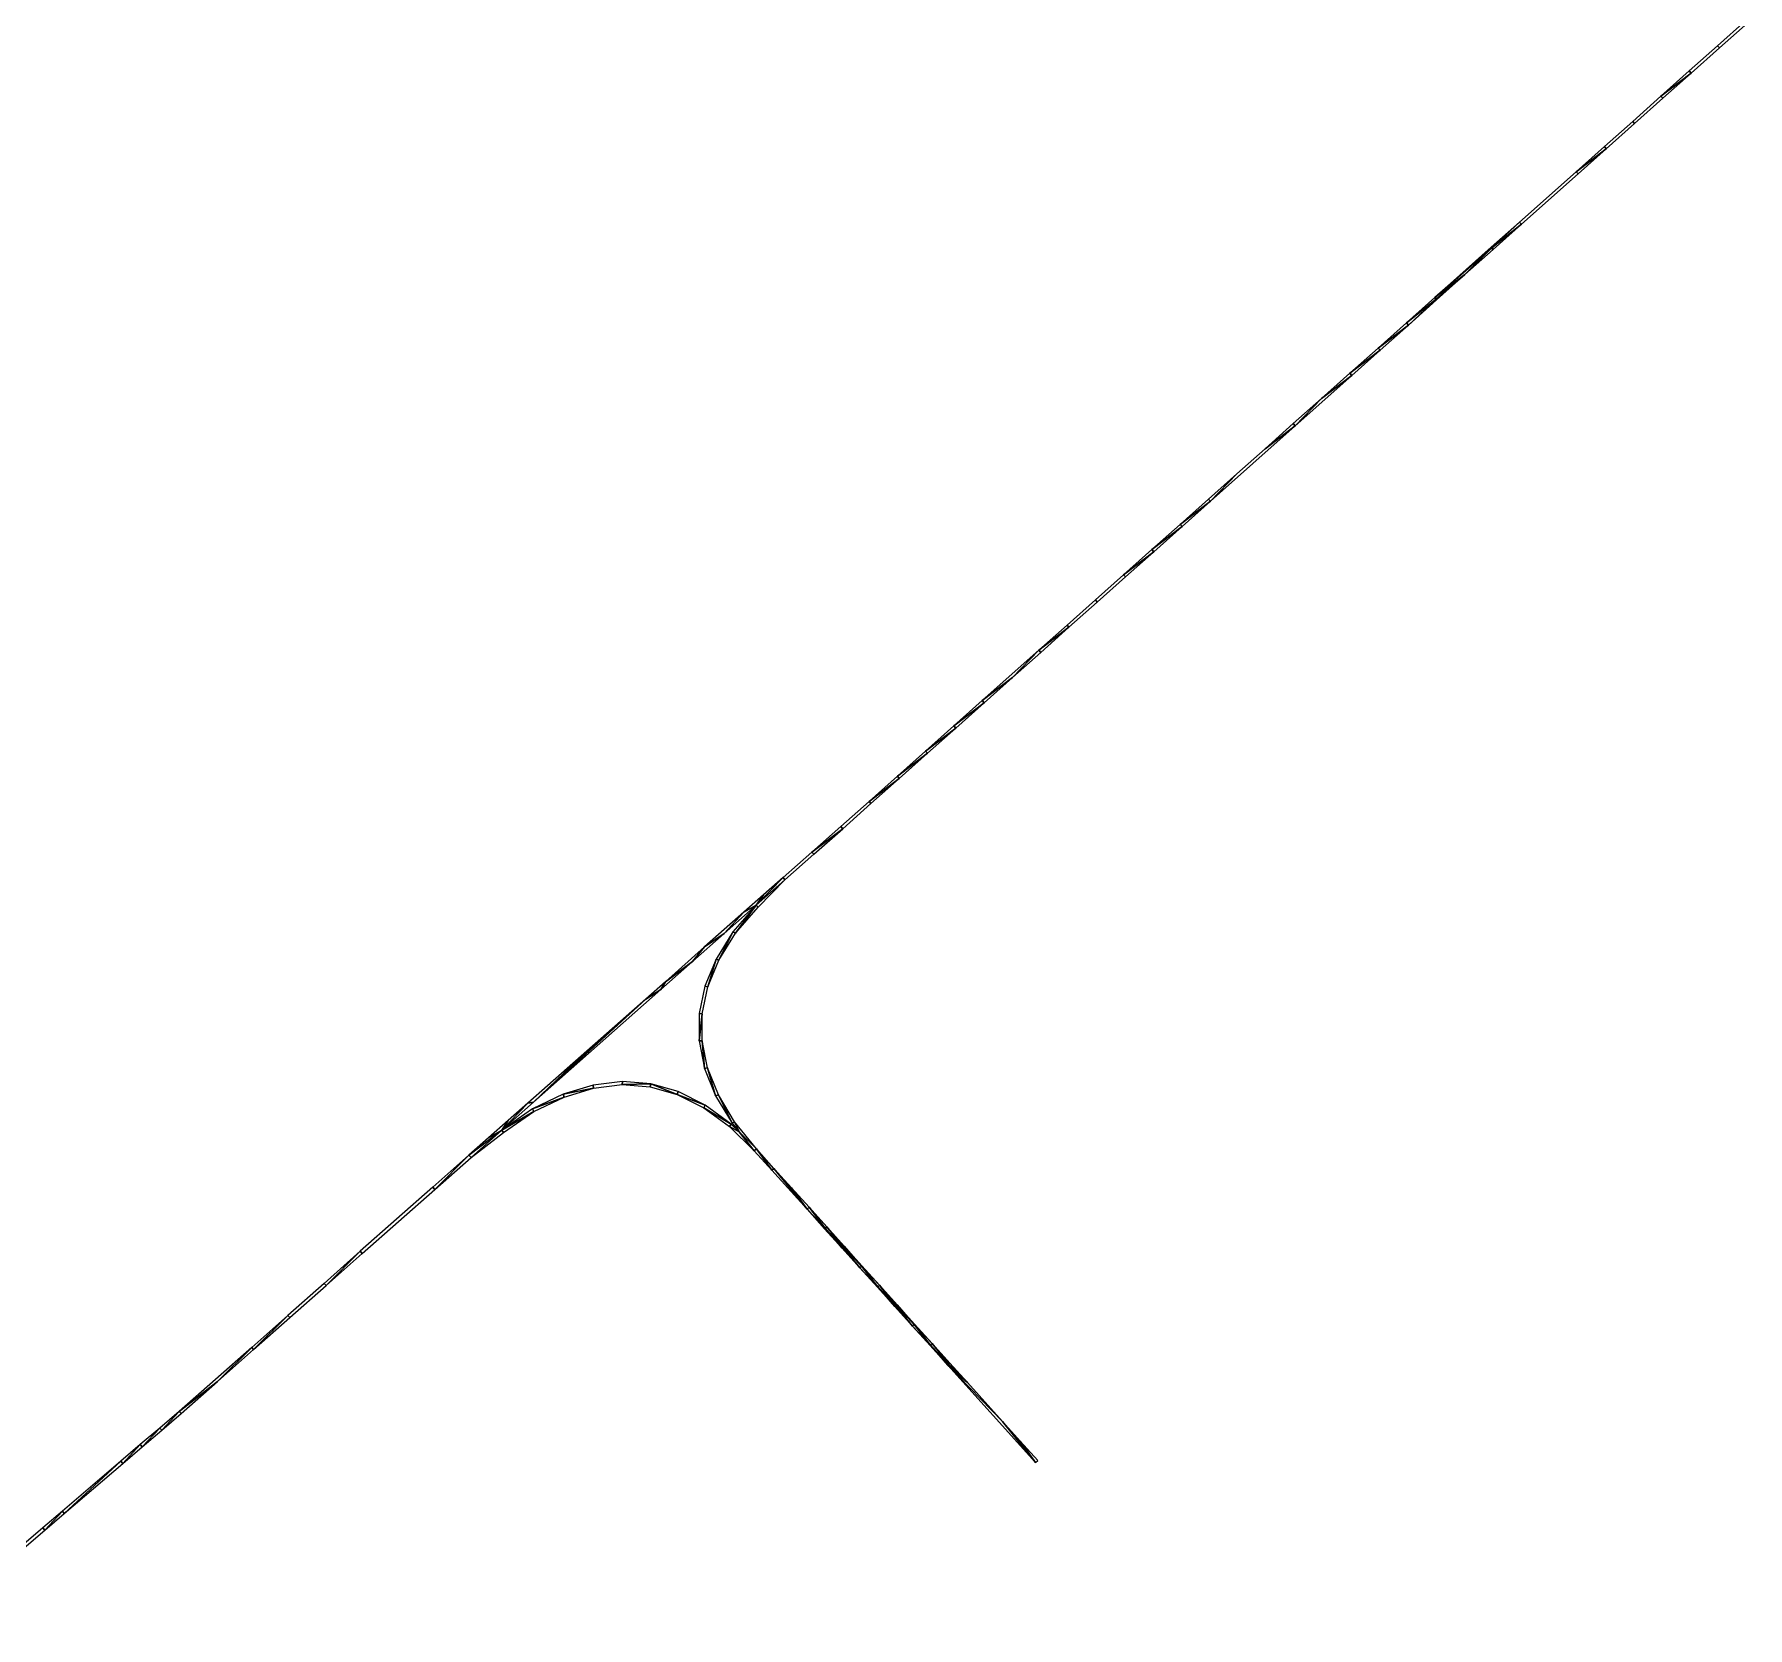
# Model space of a CAD drawing. Extents: x -9278 to 1674, y -8964 to 941.
# Drawn here: x -3168 to -1981, y -5526 to -4422 of the extents above; entities that cross this region are included whole.
import ezdxf

# ---------------------------------------------------------------- set-up
doc = ezdxf.new("R2010")
doc.units = 0

msp = doc.modelspace()

# ---------------------------------------------------------------- linework, layer by layer
at = {"layer": 'mg_to_dxf', "color": 40}
for points in [[(-2000.19, -4431.68), (-1980.6, -4414.24), (-1981.93, -4412.74), (-2001.52, -4430.18)], [(-2021.11, -4447.63), (-2019.78, -4449.13), (-2000.19, -4431.68), (-2001.52, -4430.18)], [(-2040.7, -4465.07), (-2019.78, -4449.13), (-2021.11, -4447.63)], [(-2039.38, -4466.57), (-2019.78, -4449.13), (-2040.7, -4465.07)], [(-2058.97, -4484.01), (-2039.38, -4466.57), (-2040.7, -4465.07), (-2060.29, -4482.51)], [(-2079.88, -4499.96), (-2078.56, -4501.46), (-2058.97, -4484.01), (-2060.29, -4482.51)], [(-2099.47, -4517.4), (-2078.56, -4501.46), (-2079.88, -4499.96)], [(-2098.15, -4518.9), (-2078.56, -4501.46), (-2099.47, -4517.4)], [(-2138.65, -4552.29), (-2137.33, -4553.79), (-2098.15, -4518.9), (-2099.47, -4517.4)], [(-2138.65, -4552.29), (-2158.24, -4569.73), (-2157.91, -4570.11)], [(-2157.91, -4570.11), (-2137.33, -4553.79), (-2138.65, -4552.29)], [(-2137.33, -4553.79), (-2157.91, -4570.11), (-2156.92, -4571.23)], [(-2157.91, -4570.11), (-2157.91, -4570.11), (-2158.24, -4569.73), (-2197.42, -4604.62)], [(-2157.91, -4570.11), (-2157.91, -4570.11), (-2197.42, -4604.62), (-2176.51, -4588.68)], [(-2157.91, -4570.11), (-2157.91, -4570.11), (-2176.51, -4588.68), (-2156.92, -4571.23)], [(-2176.51, -4588.68), (-2176.51, -4588.68), (-2197.42, -4604.62), (-2196.43, -4605.75)], [(-2196.43, -4605.75), (-2196.43, -4605.75), (-2196.1, -4606.12), (-2176.51, -4588.68)], [(-2217.01, -4622.06), (-2196.43, -4605.75), (-2197.42, -4604.62)], [(-2196.43, -4605.75), (-2217.01, -4622.06), (-2215.69, -4623.57)], [(-2215.69, -4623.57), (-2196.1, -4606.12), (-2196.43, -4605.75)], [(-2236.6, -4639.51), (-2236.6, -4639.51), (-2215.69, -4623.57), (-2217.01, -4622.06)], [(-2236.6, -4639.51), (-2236.6, -4639.51), (-2235.28, -4641.01), (-2215.69, -4623.57)], [(-2236.6, -4639.51), (-2236.6, -4639.51), (-2256.19, -4656.95), (-2235.28, -4641.01)], [(-2235.28, -4641.01), (-2256.19, -4656.95), (-2254.87, -4658.45)], [(-2254.87, -4658.45), (-2275.78, -4674.4), (-2294.05, -4693.34)], [(-2256.19, -4656.95), (-2275.78, -4674.4), (-2254.87, -4658.45)], [(-2275.78, -4674.4), (-2295.38, -4691.84), (-2294.05, -4693.34)], [(-2294.05, -4693.34), (-2314.97, -4709.28), (-2334.56, -4726.73), (-2352.83, -4745.67)], [(-2295.38, -4691.84), (-2314.97, -4709.28), (-2294.05, -4693.34)], [(-2334.56, -4726.73), (-2354.15, -4744.17), (-2352.83, -4745.67)], [(-2354.15, -4744.17), (-2373.74, -4761.62), (-2352.83, -4745.67)], [(-2372.42, -4763.12), (-2372.42, -4763.12), (-2352.83, -4745.67), (-2373.74, -4761.62)], [(-2372.42, -4763.12), (-2372.42, -4763.12), (-2373.74, -4761.62), (-2393.33, -4779.06)], [(-2372.42, -4763.12), (-2372.42, -4763.12), (-2393.33, -4779.06), (-2392.01, -4780.56)], [(-2393.33, -4779.06), (-2412.92, -4796.5), (-2392.01, -4780.56)], [(-2392.01, -4780.56), (-2412.92, -4796.5), (-2411.6, -4798)], [(-2412.92, -4796.5), (-2432.51, -4813.95), (-2431.19, -4815.45), (-2411.6, -4798)], [(-2431.19, -4815.45), (-2432.51, -4813.95), (-2452.1, -4831.39), (-2450.78, -4832.89)], [(-2452.1, -4831.39), (-2471.69, -4848.83), (-2450.78, -4832.89)], [(-2450.78, -4832.89), (-2471.69, -4848.83), (-2470.37, -4850.33)], [(-2489.96, -4867.78), (-2489.96, -4867.78), (-2471.69, -4848.83), (-2510.87, -4883.72)], [(-2489.96, -4867.78), (-2489.96, -4867.78), (-2470.37, -4850.33), (-2471.69, -4848.83)], [(-2489.96, -4867.78), (-2489.96, -4867.78), (-2510.87, -4883.72), (-2509.55, -4885.22)], [(-2509.55, -4885.22), (-2509.55, -4885.22), (-2510.87, -4883.72), (-2530.46, -4901.17)], [(-2509.55, -4885.22), (-2509.55, -4885.22), (-2530.46, -4901.17), (-2529.14, -4902.67)], [(-2530.46, -4901.17), (-2550.05, -4918.61), (-2529.14, -4902.67)], [(-2548.73, -4920.11), (-2548.73, -4920.11), (-2529.14, -4902.67), (-2550.05, -4918.61)], [(-2548.73, -4920.11), (-2548.73, -4920.11), (-2550.05, -4918.61), (-2569.64, -4936.05)], [(-2548.73, -4920.11), (-2548.73, -4920.11), (-2569.64, -4936.05), (-2568.32, -4937.55)], [(-2569.64, -4936.05), (-2589.24, -4953.5), (-2568.32, -4937.55)], [(-2568.32, -4937.55), (-2589.24, -4953.5), (-2587.91, -4955)], [(-2589.24, -4953.5), (-2608.83, -4970.94), (-2607.5, -4972.44), (-2587.91, -4955)], [(-2628.79, -4988.58), (-2607.5, -4972.44), (-2608.83, -4970.94)], [(-2627.5, -4990.12), (-2607.5, -4972.44), (-2628.79, -4988.58)], [(-2648.75, -5006.23), (-2647.5, -5007.79), (-2627.5, -4990.12), (-2628.79, -4988.58)], [(-2667.5, -5025.47), (-2647.5, -5007.79), (-2648.75, -5006.23)], [(-2648.75, -5006.23), (-2662.35, -5018.25), (-2667.5, -5025.47)], [(-2647.5, -5007.79), (-2667.5, -5025.47), (-2665.96, -5026.75)], [(-2662.35, -5018.25), (-2675.95, -5030.27), (-2667.5, -5025.47)], [(-2675.95, -5030.27), (-2703.16, -5054.32), (-2689.52, -5044.93)], [(-2667.5, -5025.47), (-2675.95, -5030.27), (-2689.52, -5044.93)], [(-2667.5, -5025.47), (-2683.53, -5043.83), (-2681.76, -5044.83)], [(-2665.96, -5026.75), (-2667.5, -5025.47), (-2681.76, -5044.83)], [(-2695.15, -5062.68), (-2693.21, -5063.39), (-2683.53, -5043.83)], [(-2683.53, -5043.83), (-2693.21, -5063.39), (-2681.76, -5044.83)], [(-2730.37, -5078.36), (-2730.37, -5078.36), (-2711.54, -5064.4), (-2703.16, -5054.32)], [(-2703.16, -5054.32), (-2703.16, -5054.32), (-2711.54, -5064.4), (-2689.52, -5044.93)], [(-2730.37, -5078.36), (-2730.37, -5078.36), (-2733.57, -5083.86), (-2711.54, -5064.4)], [(-2700.88, -5081.99), (-2695.15, -5062.68), (-2702.93, -5081.56)], [(-2693.21, -5063.39), (-2695.15, -5062.68), (-2700.88, -5081.99)], [(-2730.37, -5078.36), (-2730.37, -5078.36), (-2743.97, -5090.39), (-2733.57, -5083.86)], [(-2733.57, -5083.86), (-2743.97, -5090.39), (-2821.65, -5161.71)], [(-2743.97, -5090.39), (-2771.18, -5114.43), (-2821.65, -5161.71)], [(-2702.93, -5081.56), (-2706.85, -5100.47), (-2704.75, -5100.61), (-2700.88, -5081.99)], [(-2706.93, -5119.42), (-2704.75, -5100.61), (-2706.85, -5100.47)], [(-2704.83, -5119.26), (-2704.75, -5100.61), (-2706.93, -5119.42)], [(-2771.18, -5114.43), (-2784.78, -5126.46), (-2821.65, -5161.71)], [(-2784.78, -5126.46), (-2811.99, -5150.5), (-2825.59, -5162.52), (-2821.65, -5161.71)], [(-2704.83, -5119.26), (-2706.93, -5119.42), (-2703.16, -5138.39)], [(-2704.83, -5119.26), (-2703.16, -5138.39), (-2701.13, -5137.94)], [(-2703.16, -5138.39), (-2695.55, -5157.39), (-2701.13, -5137.94)], [(-2701.13, -5137.94), (-2695.55, -5157.39), (-2693.64, -5156.65)], [(-2801.04, -5156.26), (-2780.13, -5152.04), (-2780.32, -5149.96)], [(-2780.32, -5149.96), (-2780.13, -5152.04), (-2760.24, -5149.66), (-2760.15, -5147.57)], [(-2760.15, -5147.57), (-2760.24, -5149.66), (-2740.5, -5149.08)], [(-2760.24, -5149.66), (-2740.89, -5151.13), (-2740.5, -5149.08)], [(-2722.06, -5156.45), (-2740.5, -5149.08), (-2740.89, -5151.13)], [(-2722.06, -5156.45), (-2721.4, -5154.49), (-2740.5, -5149.08)], [(-2821.65, -5161.71), (-2825.59, -5162.52), (-2843.68, -5181.18)], [(-2825.59, -5162.52), (-2839.2, -5174.55), (-2843.68, -5181.18)], [(-2800.55, -5158.26), (-2801.04, -5156.26), (-2822.29, -5166.47)], [(-2800.55, -5158.26), (-2822.29, -5166.47), (-2821.49, -5168.33)], [(-2800.55, -5158.26), (-2780.13, -5152.04), (-2801.04, -5156.26)], [(-2721.4, -5154.49), (-2722.06, -5156.45), (-2702.83, -5163.81)], [(-2702.83, -5163.81), (-2722.06, -5156.45), (-2703.77, -5165.62)], [(-2695.55, -5157.39), (-2684.09, -5176.43), (-2693.64, -5156.65)], [(-2693.64, -5156.65), (-2684.09, -5176.43), (-2682.36, -5175.39)], [(-2839.2, -5174.55), (-2852.8, -5186.57), (-2843.68, -5181.18)], [(-2843.68, -5181.18), (-2821.49, -5168.33), (-2822.29, -5166.47)], [(-2842.57, -5182.84), (-2821.49, -5168.33), (-2843.68, -5181.18)], [(-2702.83, -5163.81), (-2703.77, -5165.62), (-2684.79, -5177.03)], [(-2703.77, -5165.62), (-2686.01, -5178.64), (-2684.79, -5177.03)], [(-2843.68, -5181.18), (-2852.8, -5186.57), (-2866.4, -5198.59)], [(-2866.4, -5198.59), (-2864.98, -5200.01), (-2843.68, -5181.18)], [(-2843.68, -5181.18), (-2864.98, -5200.01), (-2842.57, -5182.84)], [(-2684.79, -5177.03), (-2686.01, -5178.64), (-2679.25, -5182.45)], [(-2686.01, -5178.64), (-2668.78, -5195.5), (-2679.25, -5182.45)], [(-2679.25, -5182.45), (-2682.36, -5175.39), (-2684.09, -5176.43)], [(-2667.29, -5194.16), (-2682.36, -5175.39), (-2679.25, -5182.45)], [(-2679.25, -5182.45), (-2668.78, -5195.5), (-2667.29, -5194.16)], [(-2866.4, -5198.59), (-2891.49, -5220.76), (-2890.08, -5222.19)], [(-2864.98, -5200.01), (-2866.4, -5198.59), (-2890.08, -5222.19)], [(-2656.6, -5208.99), (-2656.6, -5208.99), (-2667.29, -5194.16), (-2668.78, -5195.5)], [(-2656.6, -5208.99), (-2656.6, -5208.99), (-2655.11, -5207.65), (-2667.29, -5194.16)], [(-2656.6, -5208.99), (-2656.6, -5208.99), (-2632.23, -5235.96), (-2655.11, -5207.65)], [(-2655.11, -5207.65), (-2632.23, -5235.96), (-2642.93, -5221.13)], [(-2891.49, -5220.76), (-2941.65, -5265.1), (-2940.27, -5266.55), (-2890.08, -5222.19)], [(-2642.93, -5221.13), (-2632.23, -5235.96), (-2630.75, -5234.62)], [(-2619.68, -5249.12), (-2619.68, -5249.12), (-2630.75, -5234.62), (-2632.23, -5235.96)], [(-2619.68, -5249.12), (-2619.68, -5249.12), (-2632.23, -5235.96), (-2620.05, -5249.45)], [(-2619.68, -5249.12), (-2619.68, -5249.12), (-2618.57, -5248.11), (-2630.75, -5234.62)], [(-2607.87, -5262.94), (-2619.68, -5249.12), (-2620.05, -5249.45)], [(-2618.57, -5248.11), (-2619.68, -5249.12), (-2607.13, -5262.27)], [(-2607.13, -5262.27), (-2619.68, -5249.12), (-2607.87, -5262.94)], [(-2606.39, -5261.6), (-2618.57, -5248.11), (-2607.13, -5262.27)], [(-2941.65, -5265.1), (-2966.73, -5287.27), (-2965.37, -5288.73)], [(-2940.27, -5266.55), (-2941.65, -5265.1), (-2965.37, -5288.73)], [(-2595.69, -5276.43), (-2607.13, -5262.27), (-2607.87, -5262.94)], [(-2594.58, -5275.42), (-2606.39, -5261.6), (-2607.13, -5262.27)], [(-2607.13, -5262.27), (-2595.69, -5276.43), (-2594.58, -5275.42)], [(-2606.39, -5261.6), (-2594.58, -5275.42), (-2594.21, -5275.09)], [(-2594.58, -5275.42), (-2595.69, -5276.43), (-2583.14, -5289.58)], [(-2583.14, -5289.58), (-2595.69, -5276.43), (-2583.51, -5289.92)], [(-2594.58, -5275.42), (-2582.03, -5288.58), (-2594.21, -5275.09)], [(-2583.14, -5289.58), (-2582.03, -5288.58), (-2594.58, -5275.42)], [(-2966.73, -5287.27), (-2991.82, -5309.44), (-2990.46, -5310.91), (-2965.37, -5288.73)], [(-2583.51, -5289.92), (-2583.51, -5289.92), (-2571.33, -5303.4), (-2583.14, -5289.58)], [(-2571.33, -5303.4), (-2571.33, -5303.4), (-2582.03, -5288.58), (-2583.14, -5289.58)], [(-2570.59, -5302.73), (-2570.59, -5302.73), (-2569.84, -5302.07), (-2582.03, -5288.58)], [(-2570.59, -5302.73), (-2570.59, -5302.73), (-2582.03, -5288.58), (-2571.33, -5303.4)], [(-2559.15, -5316.89), (-2570.59, -5302.73), (-2571.33, -5303.4)], [(-2570.59, -5302.73), (-2558.04, -5315.89), (-2569.84, -5302.07)], [(-2558.04, -5315.89), (-2570.59, -5302.73), (-2559.15, -5316.89)], [(-2569.84, -5302.07), (-2558.04, -5315.89), (-2557.66, -5315.56)], [(-2991.82, -5309.44), (-3016.9, -5331.61), (-3015.56, -5333.09)], [(-2990.46, -5310.91), (-2991.82, -5309.44), (-3015.56, -5333.09)], [(-2559.15, -5316.89), (-2559.15, -5316.89), (-2546.6, -5330.05), (-2558.04, -5315.89)], [(-2546.6, -5330.05), (-2559.15, -5316.89), (-2546.97, -5330.38)], [(-2558.04, -5315.89), (-2558.04, -5315.89), (-2545.48, -5329.04), (-2557.66, -5315.56)], [(-2546.6, -5330.05), (-2546.6, -5330.05), (-2545.48, -5329.04), (-2558.04, -5315.89)], [(-2534.05, -5343.2), (-2545.48, -5329.04), (-2546.6, -5330.05)], [(-2545.48, -5329.04), (-2534.05, -5343.2), (-2533.3, -5342.53)], [(-3040.65, -5355.27), (-3040.65, -5355.27), (-3016.9, -5331.61), (-3067.07, -5375.95)], [(-3040.65, -5355.27), (-3040.65, -5355.27), (-3015.56, -5333.09), (-3016.9, -5331.61)], [(-2534.79, -5343.87), (-2546.6, -5330.05), (-2546.97, -5330.38)], [(-2546.6, -5330.05), (-2534.79, -5343.87), (-2534.05, -5343.2)], [(-2521.12, -5356.02), (-2521.12, -5356.02), (-2534.05, -5343.2), (-2534.79, -5343.87)], [(-2534.79, -5343.87), (-2534.79, -5343.87), (-2496.76, -5383), (-2521.12, -5356.02)], [(-2473.89, -5411.31), (-2473.89, -5411.31), (-2496.76, -5383), (-2534.79, -5343.87)], [(-2521.12, -5356.02), (-2521.12, -5356.02), (-2533.3, -5342.53), (-2534.05, -5343.2)], [(-3040.65, -5355.27), (-3040.65, -5355.27), (-3067.07, -5375.95), (-3065.75, -5377.45)], [(-3080.56, -5387.47), (-3080.56, -5387.47), (-3079.24, -5388.98), (-3067.07, -5375.95)], [(-3067.07, -5375.95), (-3067.07, -5375.95), (-3079.24, -5388.98), (-3065.75, -5377.45)], [(-3080.56, -5387.47), (-3094.05, -5399), (-3092.73, -5400.5)], [(-3079.24, -5388.98), (-3079.24, -5388.98), (-3080.56, -5387.47), (-3092.73, -5400.5)], [(-2496.76, -5383), (-2496.76, -5383), (-2473.89, -5411.31), (-2484.58, -5396.49)], [(-3106.22, -5412.02), (-3106.22, -5412.02), (-3094.05, -5399), (-3107.54, -5410.52)], [(-3092.73, -5400.5), (-3094.05, -5399), (-3106.22, -5412.02)], [(-2484.58, -5396.49), (-2484.58, -5396.49), (-2473.89, -5411.31), (-2472.4, -5409.98)], [(-3146.7, -5446.6), (-3146.7, -5446.6), (-3107.54, -5410.52), (-3148.02, -5445.1)], [(-3106.22, -5412.02), (-3106.22, -5412.02), (-3107.54, -5410.52), (-3146.7, -5446.6)], [(-3148.02, -5445.1), (-3161.51, -5456.63), (-3160.19, -5458.12)], [(-3146.7, -5446.6), (-3148.02, -5445.1), (-3160.19, -5458.12)], [(-3161.51, -5456.63), (-3242.47, -5525.78), (-3227.65, -5515.75), (-3160.19, -5458.12)]]:
    msp.add_3dface(points, dxfattribs=at)

doc.saveas('drawing.dxf')
